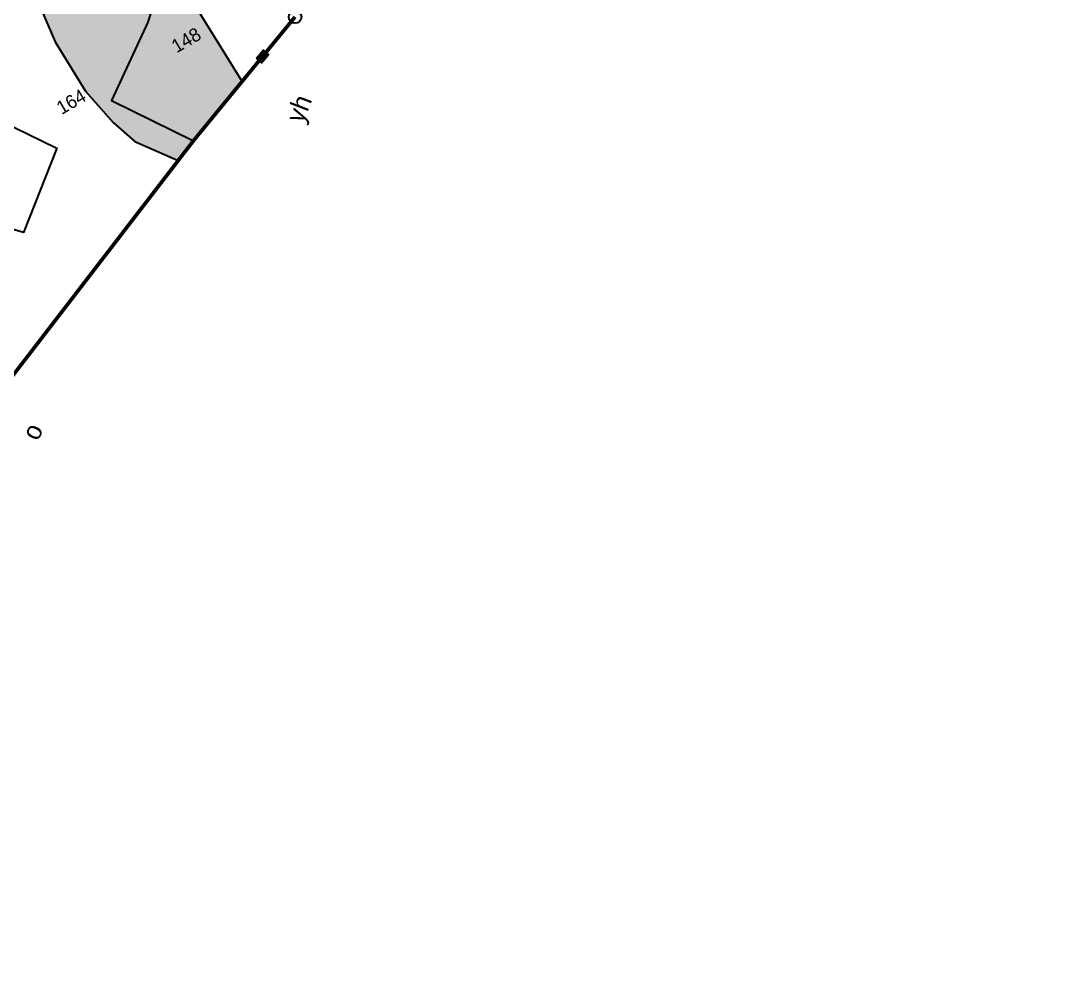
# Model space of a CAD drawing. Header units: metres. Extents: x 285341 to 287626, y 2002767 to 2006293.
# Drawn here: x 287014 to 287556, y 2003462 to 2003952 of the extents above; entities that cross this region are included whole.
import ezdxf
from ezdxf.enums import TextEntityAlignment as Align

# ---------------------------------------------------------------- set-up
doc = ezdxf.new("R2010")
doc.units = ezdxf.units.M
doc.header["$MEASUREMENT"] = 0
for name, color, linetype in [('POLY_HATCH', 12, 'Continuous'), ('POLY_PARCEL', 6, 'Continuous'), ('SYM_STONE', 1, 'Continuous'), ('TEXT_MAPOUT', 7, 'Continuous'), ('TEXT_PARCEL', 7, 'Continuous'), ('V_BOUND_LINE', 7, 'Continuous')]:
    doc.layers.add(name, color=color, linetype=linetype)
doc.styles.add('TEXT_MAP', font='')
doc.styles.get('TEXT_MAP').set_extended_font_data('Kruti Dev 050')

# ---------------------------------------------------------------- blocks, each defined once
blk = doc.blocks.new('STONESQUAREFILLED')
blk.add_hatch(color=256).paths.add_polyline_path([(0.7, -0.48), (0.7, 0.48), (-0.7, 0.48), (-0.7, -0.48)])
blk.add_lwpolyline([(-0.7, 0.48), (0.7, 0.48), (0.7, -0.48), (-0.7, -0.48)], close=True)
blk = doc.blocks.new('STONE')
blk.add_circle((0, 0), 0.851)
blk = doc.blocks.new('2145')
at = {"layer": 'POLY_HATCH'}
h = blk.add_hatch(dxfattribs=at)
h.set_pattern_fill('ZIGZAG', color=256, scale=38.987759, angle=30.2842, style=0)
h.set_pattern_definition([(30.2842, (286325.0513, 2002339.1785), (1.750771, 6.66605), [4.87347, -4.87347]), (120.2842, (286329.2597, 2002341.636), (-6.66605, 1.750771), [4.87347, -4.87347])])
h.paths.add_polyline_path([(287490.63, 2004368.67), (287470.81, 2004412.02), (287458.46, 2004442.57), (287450.39, 2004464.63), (287448.61, 2004468.4), (287277.3, 2004411.91), (287277.36, 2004407.79), (287269.59, 2004388.15), (287277.62, 2004370.87), (287294.15, 2004349.63), (287326.13, 2004336.04), (287350.3, 2004324.06), (287370.71, 2004320.88), (287357.7, 2004286.92), (287355.39, 2004264.98), (287359.8, 2004242.14), (287362.07, 2004219.44), (287368.6, 2004204.72), (287384.27, 2004188.47), (287404.64, 2004181.83), (287427.18, 2004178.51), (287449.38, 2004180.49), (287460.1, 2004183.22), (287517.89, 2004244.22), (287555.66, 2004297.7), (287525.44, 2004303.17), (287508.48, 2004322.8), (287495.97, 2004347.76)])
h.paths.add_polyline_path([(286779.46, 2004247.77), (286797.35, 2004233.45), (286800.39, 2004208.99), (286794.64, 2004193.13), (286792.32, 2004154.29), (286801.18, 2004136.98), (286816.26, 2004113.29), (286856.82, 2004099.5), (286884.88, 2004092.14), (286892.27, 2004060.22), (286888.31, 2004039.16), (286886.76, 2004003.27), (286893.38, 2003953.4), (286867.97, 2003934.82), (286820.81, 2003923.52), (286796.1, 2003916.59), (286773.72, 2003948.5), (286773.16, 2003979.42), (286770.13, 2004018.88), (286757.92, 2004050.48), (286741.05, 2004079.37), (286723.33, 2004114), (286728.84, 2004140.96), (286738.15, 2004176.39), (286753.14, 2004206.39), (286757.63, 2004240.57), (286597.1, 2004187.64), (286599.72, 2004184.78), (286613.77, 2004177.19), (286584.34, 2004159.05), (286583.1, 2004141.17), (286573.2, 2004113.42), (286571.38, 2004080.08), (286580.47, 2004058.62), (286594.83, 2004034.05), (286632.06, 2004017.34), (286630.57, 2004011.66), (286615.16, 2003999.23), (286599.92, 2003992.39), (286587.67, 2003980.43), (286580.28, 2003958.96), (286577.72, 2003949.22), (286543.53, 2003956.03), (286532.21, 2003945.99), (286520.56, 2003924.77), (286526.37, 2003900.7), (286536.24, 2003875.57), (286547.05, 2003860.59), (286567.81, 2003848.29), (286584.29, 2003831.82), (286585.15, 2003818.59), (286558.81, 2003810.76), (286538.58, 2003794.83), (286525.3, 2003782.27), (286520.05, 2003768.91), (286512.12, 2003735.44), (286510.16, 2003724.68), (286508.41, 2003714.73), (286513.03, 2003692.71), (286519.69, 2003680.13), (286507.52, 2003675.08), (286489.25, 2003669.9), (286473.5, 2003662.76), (286455.01, 2003648.54), (286438.96, 2003633.67), (286433.72, 2003603.83), (286430.01, 2003583.13), (286440.6, 2003578.7), (286448.45, 2003580.54), (286448.41, 2003568.84), (286454.48, 2003557.28), (286464.34, 2003540.39), (286463.83, 2003531.85), (286461.32, 2003517.33), (286462.09, 2003505.43), (286463.37, 2003493.82), (286473.33, 2003475.6), (286488.48, 2003475.53), (286500.52, 2003470.2), (286510.55, 2003461.87), (286633.03, 2003482.32), (286628.21, 2003492.86), (286628.17, 2003505.88), (286632.26, 2003524.74), (286632.98, 2003534.09), (286641.65, 2003552.2), (286647.03, 2003559.46), (286657.27, 2003565.44), (286677.55, 2003568.36), (286690.78, 2003585.7), (286693.89, 2003607.87), (286694.79, 2003622.81), (286698.96, 2003656.83), (286701.18, 2003671.85), (286710.1, 2003694.23), (286733.02, 2003722.03), (286742.36, 2003737.79), (286754.36, 2003753.72), (286753.11, 2003768.78), (286768.82, 2003788.94), (286784.44, 2003810.42), (286803.65, 2003825.76), (286825.81, 2003840.75), (286861.49, 2003864.34), (286884.72, 2003875.16), (286901.73, 2003879.64), (286931.1, 2003885.81), (286959.32, 2003889.24), (286969.48, 2003896.55), (286969.9, 2003914.65), (286968.45, 2003928.9), (286968.14, 2003945.89), (286958.92, 2003973.45), (286956.35, 2003996.67), (286968.22, 2004010.47), (286979.31, 2004036.17), (286980.37, 2004056.7), (286998.81, 2004075.71), (286997.59, 2004114.57), (286987.9, 2004128.82), (286974.27, 2004146.26), (286944.52, 2004150.17), (286904.25, 2004152.06), (286892.94, 2004166.73), (286892.42, 2004191.15), (286884.3, 2004209.75), (286882.04, 2004232.46), (286890.14, 2004246.8), (286911.83, 2004264.96), (286936.33, 2004280.64), (286964.55, 2004292.32), (286991.57, 2004306.04), (287010.53, 2004317.11), (287005.84, 2004291.02), (286997.86, 2004262.33), (286999.7, 2004238.01), (287010.38, 2004220.9), (287025.84, 2004203.84), (287050.26, 2004187.89), (287072.59, 2004183.77), (287083.52, 2004179.17), (287086.64, 2004167.94), (287090.1, 2004151.43), (287099.67, 2004135.05), (287107.53, 2004120.41), (287110.22, 2004099.33), (287096.14, 2004086.98), (287069.89, 2004069.59), (287041.5, 2004044.09), (287029.42, 2004013.01), (287021.19, 2003988.29), (287021.13, 2003967.1), (287032.4, 2003940.73), (287048.16, 2003914.92), (287062.51, 2003898.59), (287073.79, 2003888.69), (287096.46, 2003878.87), (287129.67, 2003920), (287106.26, 2003957.78), (287104.59, 2003971.22), (287108.39, 2003990.6), (287112.52, 2004021.16), (287118.28, 2004034.83), (287134.12, 2004048.88), (287153.58, 2004076.72), (287159.59, 2004102.89), (287164.26, 2004139.04), (287151.88, 2004157.89), (287144.53, 2004172.83), (287153.4, 2004199.98), (287147.64, 2004211.03), (287129.07, 2004206.36), (287115.57, 2004217.71), (287093.11, 2004227.93), (287079.4, 2004246.7), (287072.91, 2004264.88), (287081.36, 2004282.18), (287090.96, 2004293.96), (287108.63, 2004308.4), (287134.63, 2004321.52), (287155.29, 2004330.84), (287173.69, 2004338.16), (287186.25, 2004341.37), (287185.61, 2004330.7), (287175.15, 2004315.66), (287169.35, 2004298.54), (287171.79, 2004281.43), (287179.26, 2004268.63), (287187.59, 2004250.84), (287191.99, 2004244.48), (287207.28, 2004238.31), (287222.01, 2004236.61), (287245.79, 2004234.71), (287262.52, 2004238.99), (287285.83, 2004240.24), (287286.09, 2004228.03), (287266.33, 2004208.94), (287250.15, 2004183.7), (287245.59, 2004159.76), (287243.93, 2004132.01), (287256.11, 2004104.11), (287267.47, 2004092.89), (287292.22, 2004076.62), (287309.81, 2004067.67), (287323.32, 2004068.54), (287342.24, 2004081.63), (287321.82, 2004079.88), (287300.17, 2004089.89), (287286.16, 2004100.93), (287272.54, 2004110.14), (287264.43, 2004128.75), (287257.59, 2004160.46), (287271.71, 2004192.73), (287297.58, 2004220.2), (287317.38, 2004259.22), (287282.37, 2004249.76), (287261.45, 2004244.41), (287229.26, 2004248.96), (287205.82, 2004253.81), (287190.44, 2004286.02), (287184.04, 2004302.87), (287190.26, 2004321.62), (287228.31, 2004372.97), (287243.85, 2004395.78), (287247.21, 2004401.99)])
blk.add_lwpolyline([(287021.13, 2003967.1), (287032.4, 2003940.73), (287048.16, 2003914.92), (287062.51, 2003898.59), (287073.79, 2003888.69), (287096.46, 2003878.87), (287129.67, 2003920), (287106.26, 2003957.78)], dxfattribs=at)
at = {"layer": 'POLY_PARCEL'}
for points in [[(287090.4, 2003981.59), (287080.61, 2003950.94), (287061.69, 2003910.17), (287104.34, 2003889.11)], [(286996.17, 2003903.27), (287033.31, 2003885.33), (287015.92, 2003841.36), (286980.86, 2003851.63)]]:
    blk.add_lwpolyline(points, dxfattribs=at)
at = {"layer": 'V_BOUND_LINE', "const_width": 1.95}
for points in [[(287104.34, 2003889.11), (287157.28, 2003953.66)], [(287005.94, 2003761.14), (287104.34, 2003889.11)]]:
    blk.add_lwpolyline(points, dxfattribs=at)
at = {"layer": 'SYM_STONE', "xscale": 3.898775880428307, "yscale": 3.898775880428307, "zscale": 3.898775880428307}
for name, p, rotation in [('STONE', (287157.28, 2003953.66), 30.2841915994561), ('STONESQUAREFILLED', (287140.34, 2003933.01), 50.64113382267598)]:
    blk.add_blockref(name, p, dxfattribs=dict(at, rotation=rotation))
at = {"layer": 'TEXT_MAPOUT', "style": 'TEXT_MAP'}
for s, height, rotation, p in [('yh ', 9.747, 68.9278, (287164.49, 2003905.86)), ('o', 9.75, 64.9637, (287024.94, 2003735.65))]:
    blk.add_text(s, height=height, rotation=rotation, dxfattribs=at).set_placement(p, align=Align.CENTER)
at = {"layer": 'TEXT_PARCEL', "style": 'TEXT_MAP'}
for s, p in [('148', (287102.35, 2003938.58)), ('164', (287042.5, 2003906.47))]:
    blk.add_text(s, height=7.018, rotation=30.2842, dxfattribs=at).set_placement(p, align=Align.CENTER)

msp = doc.modelspace()

# ---------------------------------------------------------------- block references
msp.add_blockref('2145', (0, 0))

doc.saveas('drawing.dxf')
